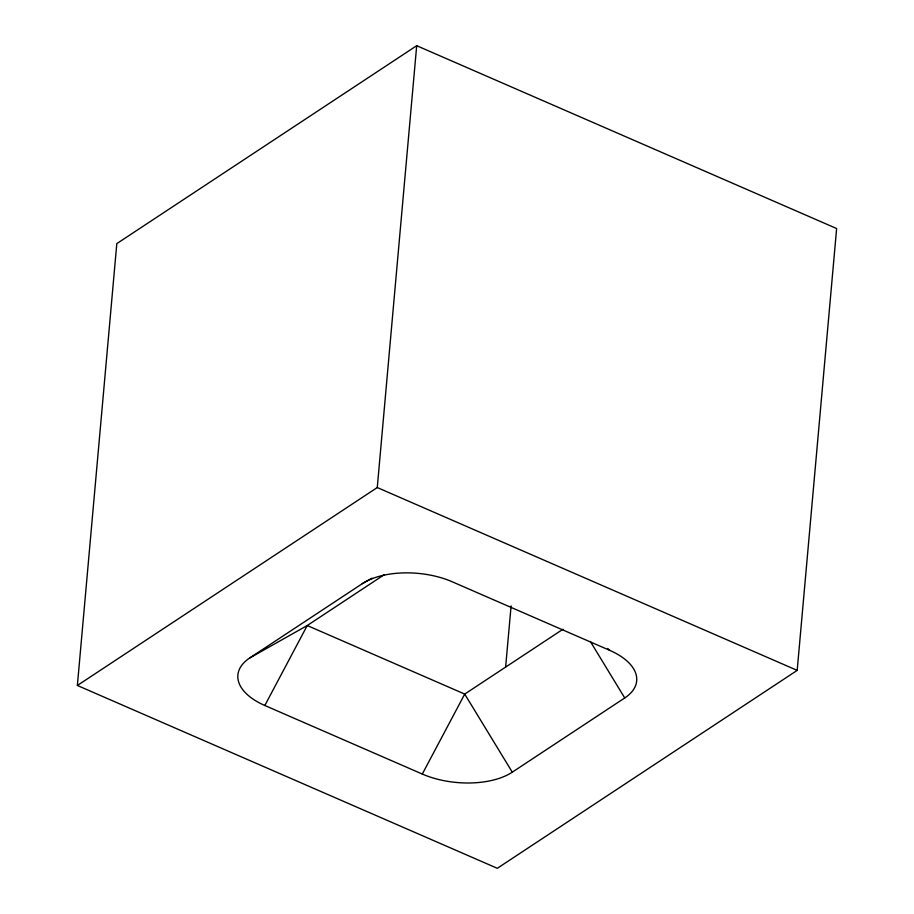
<?xml version="1.0" encoding="UTF-8"?>
<svg xmlns="http://www.w3.org/2000/svg" width="914" height="914" viewBox="0 0 914 914"><rect width="100%" height="100%" fill="white"/><g stroke="black" fill="none" stroke-linecap="round" stroke-linejoin="round"><path stroke-width="1.37" d="M77.37 685.466L116.809 243.615L416.693 45.7L836.63 228.534L797.191 670.385L497.307 868.3L77.37 685.466L377.265 487.55L416.693 45.7M505.636 667.037L511.097 605.913M607.696 648.449L609.729 650.357A64.688 33.315 5.1 0 1 624.742 697.953L512.286 772.17A64.688 33.315 5.1 0 1 422.302 774.055L264.832 705.494L307.241 625.519L384.188 574.735M422.302 774.055L464.723 694.08L562.978 629.243M264.832 705.494A64.688 33.315 5.1 0 1 249.83 657.897L362.287 583.68L372.055 578.162M249.83 657.897L307.241 625.519L464.723 694.08L512.286 772.17M377.265 487.55L797.191 670.385M609.729 650.357L452.259 581.795A64.688 33.315 5.1 0 0 362.287 583.68M590.353 641.491L624.742 697.953"/></g></svg>
